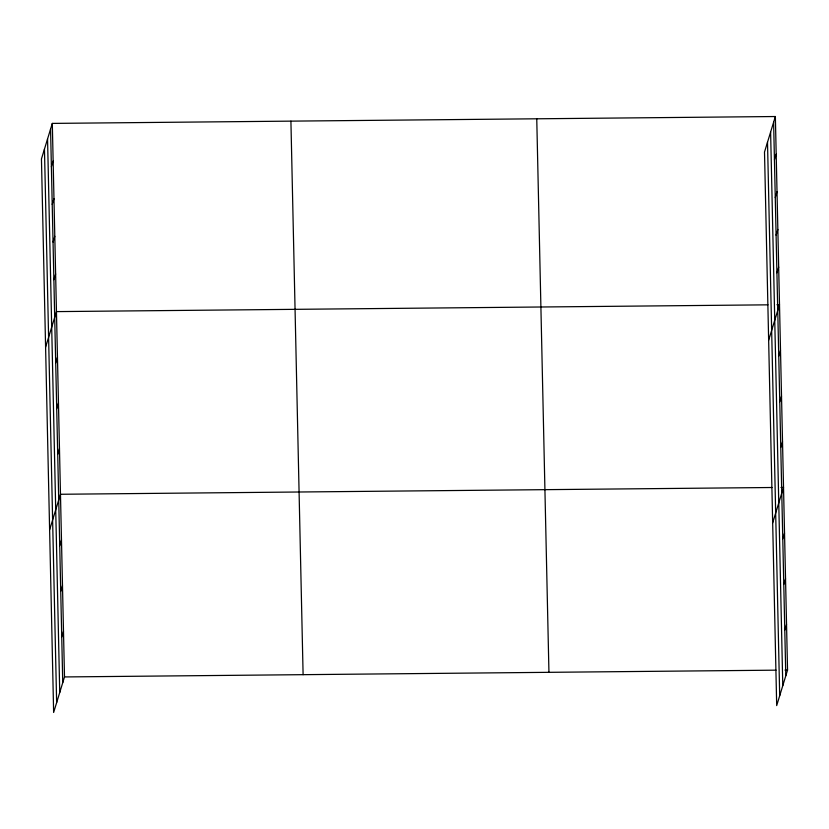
<?xml version="1.0" encoding="UTF-8"?>
<svg xmlns="http://www.w3.org/2000/svg" width="829" height="829" viewBox="0 0 829 829"><rect width="100%" height="100%" fill="white"/><g stroke="black" fill="none" stroke-linecap="round" stroke-linejoin="round"><path stroke-width="1.24" d="M52.31 123.407L41.45 158.94L53.636 712.474L64.496 676.941L52.31 123.407L775.364 116.526L787.55 670.06L776.69 705.593L764.504 152.059L775.364 116.526M51.388 166.795L53.139 161.044M52.217 204.431L53.968 198.691M53.046 242.068L54.797 236.327M53.875 279.715L55.626 273.964M45.595 347.144L56.455 311.611L767.965 304.834M55.709 363.019L57.46 357.268M56.714 408.687L58.465 402.935M57.719 454.354L59.47 448.603M49.616 529.814L60.476 494.271L771.986 487.504M59.729 545.689L61.481 539.938M60.735 591.346L62.486 585.606M61.74 637.014L63.491 631.273M774.441 159.914L776.193 154.163M775.27 197.551L777.022 191.81M776.089 235.187L777.851 229.446M776.918 272.834L778.68 267.083M768.638 340.263L779.509 304.73L776.939 304.751M778.752 356.138L780.514 350.387M779.757 401.806L781.519 396.055M780.763 447.473L782.524 441.722M772.659 522.933L783.529 487.39L780.959 487.421M782.773 538.809L784.535 533.057M783.778 584.466L785.54 578.725M784.783 630.133L786.545 624.392M64.496 676.941L776.006 670.164M784.98 670.081L787.55 670.06M773.612 122.267L785.788 675.801M770.607 132.101L782.783 685.635M767.509 142.236L779.695 695.759M536.757 118.796L548.943 672.329M290.917 121.138L303.103 674.671M50.559 129.148L62.745 682.681M47.554 138.982L59.74 692.516M44.455 149.116L56.641 702.64"/></g></svg>
